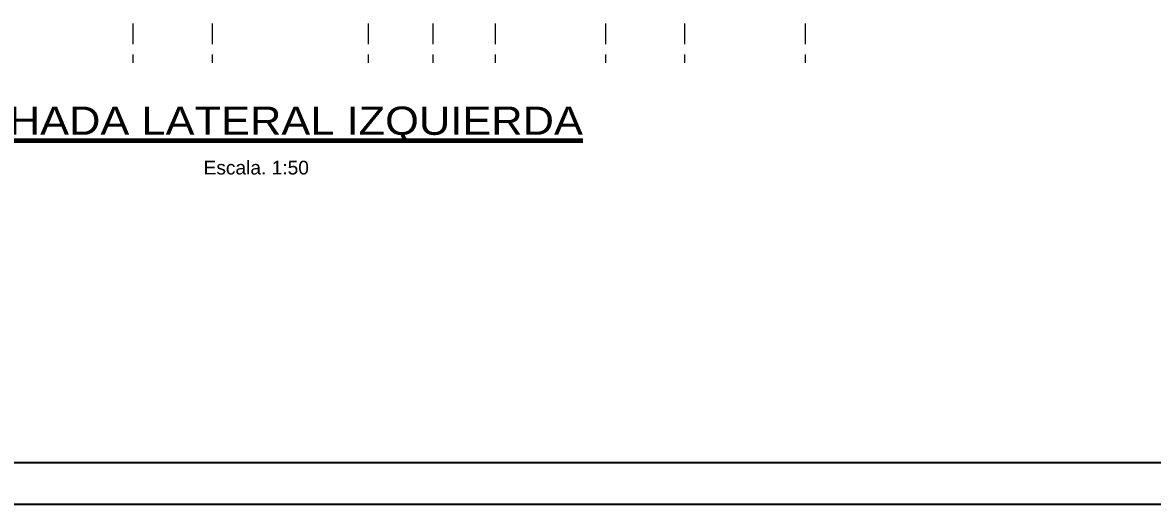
# Model space of a CAD drawing. Header units: metres. Extents: x -50 to 76, y -61 to 14.
# Drawn here: x -37.37 to -23.8, y -60.83 to -55.04 of the extents above; entities that cross this region are included whole.
import ezdxf
from ezdxf.enums import TextEntityAlignment as Align

# ---------------------------------------------------------------- set-up
doc = ezdxf.new("R2010")
doc.units = ezdxf.units.M
doc.header["$MEASUREMENT"] = 0
doc.linetypes.add('CENTERX2', pattern=[4, 2.5, -0.5, 0.5, -0.5])
doc.linetypes.add('DASHDOT2', pattern=[0.5, 0.25, -0.125, 0, -0.125])
for name, color, linetype, lineweight in [('EJES', 251, 'CENTERX2', 0), ('TEXTO1', 7, 'Continuous', 60), ('TITULOS', 9, 'Continuous', 60)]:
    doc.layers.add(name, color=color, linetype=linetype, lineweight=lineweight)
doc.styles.add('DISEÑO', font='arial.ttf', dxfattribs={"width": 1.1})

# ---------------------------------------------------------------- blocks, each defined once
blk = doc.blocks.new('FORMATO')
for p, q in [((-56.887, -40.772), (-115.887, -40.772)), ((-56.387, -41.272), (-116.387, -41.272))]:
    blk.add_line(p, q)

msp = doc.modelspace()

# ---------------------------------------------------------------- linework, layer by layer
at = {"layer": 'EJES', "linetype": 'DASHDOT2'}
for p, q in [((-36.041, -45.451), (-36.041, -55.6)), ((-35.091, -45.451), (-35.091, -55.6)), ((-33.216, -45.451), (-33.216, -55.6)), ((-32.441, -45.451), (-32.441, -55.6)), ((-31.691, -45.451), (-31.691, -55.6)), ((-30.366, -45.451), (-30.366, -55.6)), ((-29.416, -45.451), (-29.416, -55.6)), ((-27.966, -45.451), (-27.966, -55.6))]:
    msp.add_line(p, q, dxfattribs=at)

# ---------------------------------------------------------------- block references
msp.add_blockref('FORMATO', (65.943, -19.558))

# ---------------------------------------------------------------- texts
at = {"layer": 'TEXTO1', "style": 'DISEÑO'}
msp.add_text('Escala. 1:50', height=0.16459, dxfattribs=at).set_placement((-34.56, -56.916), align=Align.BOTTOM_CENTER)
at = {"layer": 'TITULOS', "style": 'DISEÑO', "width": 1.1}
msp.add_text('%%UFACHADA LATERAL IZQUIERDA', height=0.33936, dxfattribs=at).set_placement((-34.606, -56.492), align=Align.BOTTOM_CENTER)

doc.saveas('drawing.dxf')
